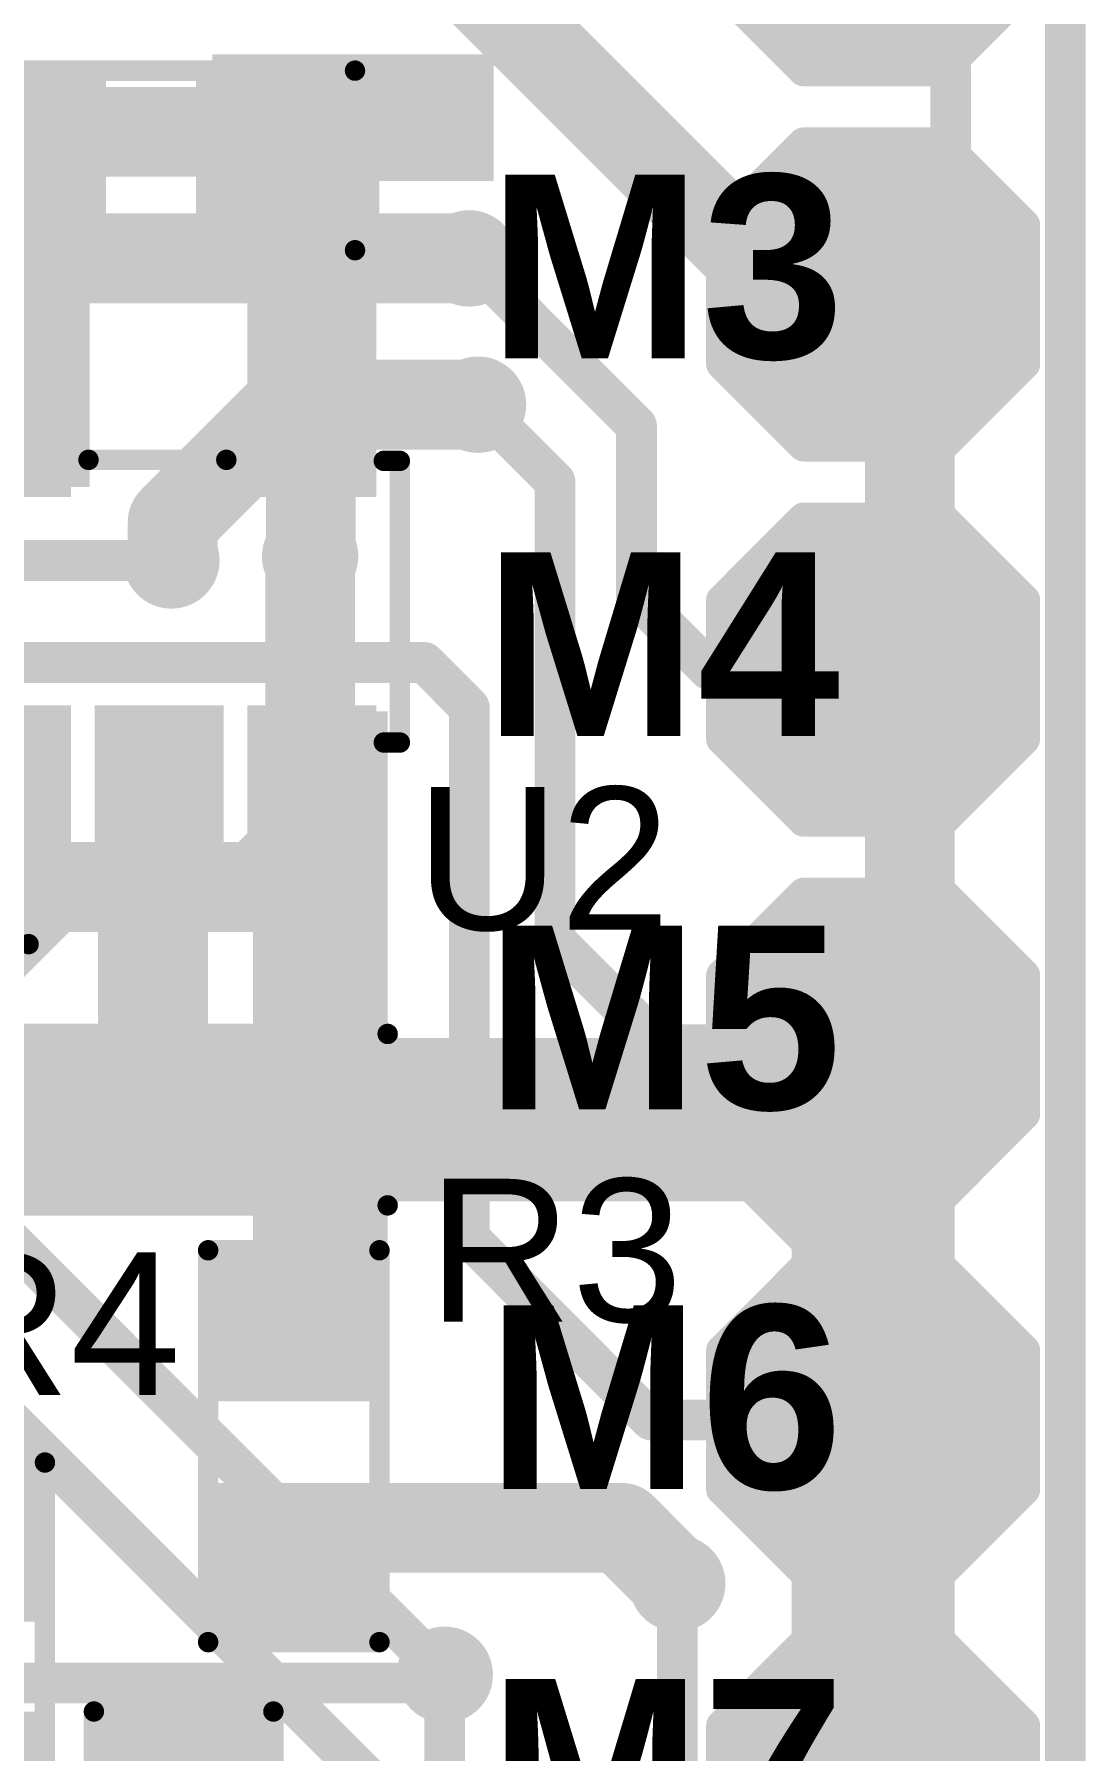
# Model space of a CAD drawing. Header units: inches. Extents: x -0.14 to 1.19, y -0.12 to 0.99.
# Drawn here: x 0.9284 to 1.1861, y 0.2934 to 0.7139 of the extents above; entities that cross this region are included whole.
import ezdxf

# ---------------------------------------------------------------- set-up
doc = ezdxf.new("R2010")
doc.units = ezdxf.units.IN
doc.header["$MEASUREMENT"] = 0
for name, color, linetype in [('Board Outline', 216, 'Continuous'), ('Bottom Layer', 5, 'Continuous'), ('Top Layer', 1, 'Continuous'), ('Top Overlay', 2, 'Continuous'), ('Top Paste', 8, 'Continuous'), ('Top Solder', 216, 'Continuous'), ('Via Holes', 16, 'Continuous')]:
    doc.layers.add(name, color=color, linetype=linetype)
doc.styles.add('Arial', font='', dxfattribs={"height": 0.2})
doc.styles.add('Arial_Bold', font='', dxfattribs={"height": 0.2})
doc.styles.get('Arial').set_extended_font_data('Arial')
doc.styles.get('Arial_Bold').set_extended_font_data('Arial', bold=True)

# ---------------------------------------------------------------- blocks, each defined once
blk = doc.blocks.new('SOT_23_5_3')
at = {"layer": 'Top Layer'}
for points in [[(-0.07283, 0.04921), (-0.02953, 0.04921), (-0.02953, 0.02559), (-0.07283, 0.02559)], [(0.02953, 0.04921), (0.07283, 0.04921), (0.07283, 0.02559), (0.02953, 0.02559)], [(-0.07283, 0.01181), (-0.02953, 0.01181), (-0.02953, -0.01181), (-0.07283, -0.01181)], [(-0.07283, -0.02559), (-0.02953, -0.02559), (-0.02953, -0.04921), (-0.07283, -0.04921)], [(0.02953, -0.02559), (0.07283, -0.02559), (0.07283, -0.04921), (0.02953, -0.04921)]]:
    blk.add_hatch(color=1, dxfattribs=at).paths.add_polyline_path(points)
at = {"layer": 'Top Paste'}
for points in [[(-0.07283, 0.04921), (-0.02953, 0.04921), (-0.02953, 0.02559), (-0.07283, 0.02559)], [(0.02953, 0.04921), (0.07283, 0.04921), (0.07283, 0.02559), (0.02953, 0.02559)], [(-0.07283, 0.01181), (-0.02953, 0.01181), (-0.02953, -0.01181), (-0.07283, -0.01181)], [(-0.07283, -0.02559), (-0.02953, -0.02559), (-0.02953, -0.04921), (-0.07283, -0.04921)], [(0.02953, -0.02559), (0.07283, -0.02559), (0.07283, -0.04921), (0.02953, -0.04921)]]:
    blk.add_hatch(color=8, dxfattribs=at).paths.add_polyline_path(points)
at = {"layer": 'Top Solder'}
for points in [[(-0.07683, 0.05321), (-0.02553, 0.05321), (-0.02553, 0.02159), (-0.07683, 0.02159)], [(0.02553, 0.05321), (0.07683, 0.05321), (0.07683, 0.02159), (0.02553, 0.02159)], [(-0.07683, 0.01581), (-0.02553, 0.01581), (-0.02553, -0.01581), (-0.07683, -0.01581)], [(-0.07683, -0.02159), (-0.02553, -0.02159), (-0.02553, -0.05321), (-0.07683, -0.05321)], [(0.02553, -0.02159), (0.07683, -0.02159), (0.07683, -0.05321), (0.02553, -0.05321)]]:
    blk.add_hatch(color=216, dxfattribs=at).paths.add_polyline_path(points)
at = {"layer": 'Top Overlay', "const_width": 0.005}
for points in [[(-0.03461, 0.059), (0.03439, 0.059)], [(-0.03461, 0.059), (-0.03461, 0.05506)], [(0.03439, 0.059), (0.03439, 0.05506)], [(-0.084, 0.042), (-0.079, 0.037)], [(-0.084, 0.042), (-0.084, 0.032)], [(-0.079, 0.037), (-0.084, 0.032)], [(0.03465, 0.01732), (0.03465, -0.01646)], [(-0.03461, -0.05506), (-0.03461, -0.059)], [(0.03439, -0.05506), (0.03439, -0.059)], [(-0.03461, -0.059), (0.03439, -0.059)]]:
    blk.add_lwpolyline(points, dxfattribs=at)
at = {"layer": 'Top Overlay', "const_width": 0.0025}
for points in [[(-0.03586, 0.059, 1), (-0.03336, 0.059, 1)], [(-0.03586, 0.059, 1), (-0.03336, 0.059, 1)], [(0.03314, 0.059, 1), (0.03564, 0.059, 1)], [(0.03314, 0.059, 1), (0.03564, 0.059, 1)], [(-0.03586, 0.05506, 1), (-0.03336, 0.05506, 1)], [(0.03314, 0.05506, 1), (0.03564, 0.05506, 1)], [(-0.08525, 0.042, 1), (-0.08275, 0.042, 1)], [(-0.08525, 0.042, 1), (-0.08275, 0.042, 1)], [(-0.08025, 0.037, 1), (-0.07775, 0.037, 1)], [(-0.08025, 0.037, 1), (-0.07775, 0.037, 1)], [(-0.08525, 0.032, 1), (-0.08275, 0.032, 1)], [(-0.08525, 0.032, 1), (-0.08275, 0.032, 1)], [(0.0334, 0.01732, 1), (0.0359, 0.01732, 1)], [(0.0334, -0.01646, 1), (0.0359, -0.01646, 1)], [(-0.03586, -0.05506, 1), (-0.03336, -0.05506, 1)], [(0.03314, -0.05506, 1), (0.03564, -0.05506, 1)], [(-0.03586, -0.059, 1), (-0.03336, -0.059, 1)], [(-0.03586, -0.059, 1), (-0.03336, -0.059, 1)], [(0.03314, -0.059, 1), (0.03564, -0.059, 1)], [(0.03314, -0.059, 1), (0.03564, -0.059, 1)]]:
    blk.add_lwpolyline(points, format="xyb", close=True, dxfattribs=at)
blk = doc.blocks.new('S______B______5')
at = {"layer": 'Top Layer'}
for points in [[(-0.045, -0.0175), (-0.045, 0.0175), (-0.015, 0.0175), (-0.015, -0.0175)], [(0.015, -0.0175), (0.015, 0.0175), (0.045, 0.0175), (0.045, -0.0175)]]:
    blk.add_hatch(color=1, dxfattribs=at).paths.add_polyline_path(points)
at = {"layer": 'Top Paste'}
for points in [[(-0.045, -0.0175), (-0.045, 0.0175), (-0.015, 0.0175), (-0.015, -0.0175)], [(0.015, -0.0175), (0.015, 0.0175), (0.045, 0.0175), (0.045, -0.0175)]]:
    blk.add_hatch(color=8, dxfattribs=at).paths.add_polyline_path(points)
at = {"layer": 'Top Solder'}
for points in [[(-0.049, -0.0215), (-0.049, 0.0215), (-0.011, 0.0215), (-0.011, -0.0215)], [(0.011, -0.0215), (0.011, 0.0215), (0.049, 0.0215), (0.049, -0.0215)]]:
    blk.add_hatch(color=216, dxfattribs=at).paths.add_polyline_path(points)
at = {"layer": 'Top Overlay', "const_width": 0.005}
for points in [[(-0.05, -0.022), (-0.05, 0.022)], [(0.05, 0.022), (-0.05, 0.022)], [(0.05, -0.022), (0.05, 0.022)], [(0.05, -0.022), (-0.05, -0.022)]]:
    blk.add_lwpolyline(points, dxfattribs=at)
at = {"layer": 'Top Overlay', "const_width": 0.0025}
for points in [[(-0.05125, 0.022, 1), (-0.04875, 0.022, 1)], [(-0.05125, 0.022, 1), (-0.04875, 0.022, 1)], [(0.04875, 0.022, 1), (0.05125, 0.022, 1)], [(0.04875, 0.022, 1), (0.05125, 0.022, 1)], [(-0.05125, -0.022, 1), (-0.04875, -0.022, 1)], [(-0.05125, -0.022, 1), (-0.04875, -0.022, 1)], [(0.04875, -0.022, 1), (0.05125, -0.022, 1)], [(0.04875, -0.022, 1), (0.05125, -0.022, 1)]]:
    blk.add_lwpolyline(points, format="xyb", close=True, dxfattribs=at)
blk = doc.blocks.new('S______B______7')
at = {"layer": 'Top Layer'}
for points in [[(-0.045, -0.0175), (-0.045, 0.0175), (-0.015, 0.0175), (-0.015, -0.0175)], [(0.015, -0.0175), (0.015, 0.0175), (0.045, 0.0175), (0.045, -0.0175)]]:
    blk.add_hatch(color=1, dxfattribs=at).paths.add_polyline_path(points)
at = {"layer": 'Top Paste'}
for points in [[(-0.045, -0.0175), (-0.045, 0.0175), (-0.015, 0.0175), (-0.015, -0.0175)], [(0.015, -0.0175), (0.015, 0.0175), (0.045, 0.0175), (0.045, -0.0175)]]:
    blk.add_hatch(color=8, dxfattribs=at).paths.add_polyline_path(points)
at = {"layer": 'Top Solder'}
for points in [[(-0.049, -0.0215), (-0.049, 0.0215), (-0.011, 0.0215), (-0.011, -0.0215)], [(0.011, -0.0215), (0.011, 0.0215), (0.049, 0.0215), (0.049, -0.0215)]]:
    blk.add_hatch(color=216, dxfattribs=at).paths.add_polyline_path(points)
at = {"layer": 'Top Overlay', "const_width": 0.005}
for points in [[(-0.05, -0.022), (-0.05, 0.022)], [(0.05, 0.022), (-0.05, 0.022)], [(0.05, -0.022), (0.05, 0.022)], [(0.05, -0.022), (-0.05, -0.022)]]:
    blk.add_lwpolyline(points, dxfattribs=at)
at = {"layer": 'Top Overlay', "const_width": 0.0025}
for points in [[(-0.05125, 0.022, 1), (-0.04875, 0.022, 1)], [(-0.05125, 0.022, 1), (-0.04875, 0.022, 1)], [(0.04875, 0.022, 1), (0.05125, 0.022, 1)], [(0.04875, 0.022, 1), (0.05125, 0.022, 1)], [(-0.05125, -0.022, 1), (-0.04875, -0.022, 1)], [(-0.05125, -0.022, 1), (-0.04875, -0.022, 1)], [(0.04875, -0.022, 1), (0.05125, -0.022, 1)], [(0.04875, -0.022, 1), (0.05125, -0.022, 1)]]:
    blk.add_lwpolyline(points, format="xyb", close=True, dxfattribs=at)
blk = doc.blocks.new('S______B______8')
at = {"layer": 'Top Layer'}
for points in [[(-0.045, -0.0175), (-0.045, 0.0175), (-0.015, 0.0175), (-0.015, -0.0175)], [(0.015, -0.0175), (0.015, 0.0175), (0.045, 0.0175), (0.045, -0.0175)]]:
    blk.add_hatch(color=1, dxfattribs=at).paths.add_polyline_path(points)
at = {"layer": 'Top Paste'}
for points in [[(-0.045, -0.0175), (-0.045, 0.0175), (-0.015, 0.0175), (-0.015, -0.0175)], [(0.015, -0.0175), (0.015, 0.0175), (0.045, 0.0175), (0.045, -0.0175)]]:
    blk.add_hatch(color=8, dxfattribs=at).paths.add_polyline_path(points)
at = {"layer": 'Top Solder'}
for points in [[(-0.049, -0.0215), (-0.049, 0.0215), (-0.011, 0.0215), (-0.011, -0.0215)], [(0.011, -0.0215), (0.011, 0.0215), (0.049, 0.0215), (0.049, -0.0215)]]:
    blk.add_hatch(color=216, dxfattribs=at).paths.add_polyline_path(points)
at = {"layer": 'Top Overlay', "const_width": 0.005}
for points in [[(-0.05, 0.022), (-0.05, -0.022)], [(0.05, 0.022), (-0.05, 0.022)], [(0.05, 0.022), (0.05, -0.022)], [(0.05, -0.022), (-0.05, -0.022)]]:
    blk.add_lwpolyline(points, dxfattribs=at)
at = {"layer": 'Top Overlay', "const_width": 0.0025}
for points in [[(-0.05125, 0.022, 1), (-0.04875, 0.022, 1)], [(-0.05125, 0.022, 1), (-0.04875, 0.022, 1)], [(0.04875, 0.022, 1), (0.05125, 0.022, 1)], [(0.04875, 0.022, 1), (0.05125, 0.022, 1)], [(-0.05125, -0.022, 1), (-0.04875, -0.022, 1)], [(-0.05125, -0.022, 1), (-0.04875, -0.022, 1)], [(0.04875, -0.022, 1), (0.05125, -0.022, 1)], [(0.04875, -0.022, 1), (0.05125, -0.022, 1)]]:
    blk.add_lwpolyline(points, format="xyb", close=True, dxfattribs=at)
at = {"layer": 'Top Overlay', "style": 'Arial_Bold'}
blk.add_text('SB3', height=0.04, rotation=-180, dxfattribs=at).set_placement((0.158702, 0.019802))
blk = doc.blocks.new('R___0603_11')
at = {"layer": 'Top Layer'}
for points in [[(-0.015, 0.0175), (-0.015, -0.0175), (-0.045, -0.0175), (-0.045, 0.0175)], [(0.045, 0.0175), (0.045, -0.0175), (0.015, -0.0175), (0.015, 0.0175)]]:
    blk.add_hatch(color=1, dxfattribs=at).paths.add_polyline_path(points)
at = {"layer": 'Top Paste'}
for points in [[(-0.015, 0.0175), (-0.015, -0.0175), (-0.045, -0.0175), (-0.045, 0.0175)], [(0.045, 0.0175), (0.045, -0.0175), (0.015, -0.0175), (0.015, 0.0175)]]:
    blk.add_hatch(color=8, dxfattribs=at).paths.add_polyline_path(points)
at = {"layer": 'Top Solder'}
for points in [[(-0.011, 0.0215), (-0.011, -0.0215), (-0.049, -0.0215), (-0.049, 0.0215)], [(0.049, 0.0215), (0.049, -0.0215), (0.011, -0.0215), (0.011, 0.0215)]]:
    blk.add_hatch(color=216, dxfattribs=at).paths.add_polyline_path(points)
at = {"layer": 'Top Overlay', "const_width": 0.005}
for points in [[(0.048, 0.021), (-0.048, 0.021)], [(-0.048, 0.021), (-0.048, -0.021)], [(0.048, 0.021), (0.048, -0.021)], [(0.048, -0.021), (-0.048, -0.021)]]:
    blk.add_lwpolyline(points, dxfattribs=at)
at = {"layer": 'Top Overlay', "const_width": 0.0025}
for points in [[(-0.04925, 0.021, 1), (-0.04675, 0.021, 1)], [(-0.04925, 0.021, 1), (-0.04675, 0.021, 1)], [(0.04675, 0.021, 1), (0.04925, 0.021, 1)], [(0.04675, 0.021, 1), (0.04925, 0.021, 1)], [(-0.04925, -0.021, 1), (-0.04675, -0.021, 1)], [(-0.04925, -0.021, 1), (-0.04675, -0.021, 1)], [(0.04675, -0.021, 1), (0.04925, -0.021, 1)], [(0.04675, -0.021, 1), (0.04925, -0.021, 1)]]:
    blk.add_lwpolyline(points, format="xyb", close=True, dxfattribs=at)
blk = doc.blocks.new('R___0603_12')
at = {"layer": 'Top Layer'}
for points in [[(-0.015, 0.0175), (-0.015, -0.0175), (-0.045, -0.0175), (-0.045, 0.0175)], [(0.045, 0.0175), (0.045, -0.0175), (0.015, -0.0175), (0.015, 0.0175)]]:
    blk.add_hatch(color=1, dxfattribs=at).paths.add_polyline_path(points)
at = {"layer": 'Top Paste'}
for points in [[(-0.015, 0.0175), (-0.015, -0.0175), (-0.045, -0.0175), (-0.045, 0.0175)], [(0.045, 0.0175), (0.045, -0.0175), (0.015, -0.0175), (0.015, 0.0175)]]:
    blk.add_hatch(color=8, dxfattribs=at).paths.add_polyline_path(points)
at = {"layer": 'Top Solder'}
for points in [[(-0.011, 0.0215), (-0.011, -0.0215), (-0.049, -0.0215), (-0.049, 0.0215)], [(0.049, 0.0215), (0.049, -0.0215), (0.011, -0.0215), (0.011, 0.0215)]]:
    blk.add_hatch(color=216, dxfattribs=at).paths.add_polyline_path(points)
at = {"layer": 'Top Overlay', "const_width": 0.005}
for points in [[(0.048, 0.021), (-0.048, 0.021)], [(-0.048, -0.021), (-0.048, 0.021)], [(0.048, -0.021), (0.048, 0.021)], [(0.048, -0.021), (-0.048, -0.021)]]:
    blk.add_lwpolyline(points, dxfattribs=at)
at = {"layer": 'Top Overlay', "const_width": 0.0025}
for points in [[(-0.04925, 0.021, 1), (-0.04675, 0.021, 1)], [(-0.04925, 0.021, 1), (-0.04675, 0.021, 1)], [(0.04675, 0.021, 1), (0.04925, 0.021, 1)], [(0.04675, 0.021, 1), (0.04925, 0.021, 1)], [(-0.04925, -0.021, 1), (-0.04675, -0.021, 1)], [(-0.04925, -0.021, 1), (-0.04675, -0.021, 1)], [(0.04675, -0.021, 1), (0.04925, -0.021, 1)], [(0.04675, -0.021, 1), (0.04925, -0.021, 1)]]:
    blk.add_lwpolyline(points, format="xyb", close=True, dxfattribs=at)
blk = doc.blocks.new('TEST_POINT_21')
at = {"layer": 'Top Layer'}
blk.add_hatch(color=1, dxfattribs=at).paths.add_polyline_path([(0.015, 0.03), (-0.015, 0.03), (-0.03, 0.015), (-0.03, -0.015), (-0.015, -0.03), (0.015, -0.03), (0.03, -0.015), (0.03, 0.015)])
at = {"layer": 'Top Paste'}
blk.add_hatch(color=8, dxfattribs=at).paths.add_polyline_path([(0.015, 0.03), (-0.015, 0.03), (-0.03, 0.015), (-0.03, -0.015), (-0.015, -0.03), (0.015, -0.03), (0.03, -0.015), (0.03, 0.015)])
at = {"layer": 'Top Solder'}
blk.add_hatch(color=216, dxfattribs=at).paths.add_polyline_path([(0.017, 0.034), (-0.017, 0.034), (-0.034, 0.017), (-0.034, -0.017), (-0.017, -0.034), (0.017, -0.034), (0.034, -0.017), (0.034, 0.017)])
at = {"layer": 'Top Overlay', "const_width": 0.00787}
for points in [[(-0.037, 0.017), (-0.017, 0.037)], [(-0.017, 0.037), (0.017, 0.037)], [(-0.017, 0.037), (0.017, 0.037)], [(0.017, 0.037), (0.037, 0.017)], [(-0.037, -0.017), (-0.037, 0.017)], [(0.037, -0.017), (0.037, 0.017)], [(-0.037, -0.017), (-0.017, -0.037)], [(0.017, -0.037), (0.037, -0.017)], [(-0.017, -0.037), (0.017, -0.037)], [(-0.017, -0.037), (0.017, -0.037)]]:
    blk.add_lwpolyline(points, dxfattribs=at)
at = {"layer": 'Top Overlay', "const_width": 0.00394}
for points in [[(-0.01897, 0.037, 1), (-0.01503, 0.037, 1)], [(-0.01897, 0.037, 1), (-0.01503, 0.037, 1)], [(-0.01897, 0.037, 1), (-0.01503, 0.037, 1)], [(0.01503, 0.037, 1), (0.01897, 0.037, 1)], [(0.01503, 0.037, 1), (0.01897, 0.037, 1)], [(0.01503, 0.037, 1), (0.01897, 0.037, 1)], [(-0.03897, 0.017, 1), (-0.03503, 0.017, 1)], [(-0.03897, 0.017, 1), (-0.03503, 0.017, 1)], [(0.03503, 0.017, 1), (0.03897, 0.017, 1)], [(0.03503, 0.017, 1), (0.03897, 0.017, 1)], [(-0.03897, -0.017, 1), (-0.03503, -0.017, 1)], [(-0.03897, -0.017, 1), (-0.03503, -0.017, 1)], [(0.03503, -0.017, 1), (0.03897, -0.017, 1)], [(0.03503, -0.017, 1), (0.03897, -0.017, 1)], [(-0.01897, -0.037, 1), (-0.01503, -0.037, 1)], [(-0.01897, -0.037, 1), (-0.01503, -0.037, 1)], [(-0.01897, -0.037, 1), (-0.01503, -0.037, 1)], [(0.01503, -0.037, 1), (0.01897, -0.037, 1)], [(0.01503, -0.037, 1), (0.01897, -0.037, 1)], [(0.01503, -0.037, 1), (0.01897, -0.037, 1)]]:
    blk.add_lwpolyline(points, format="xyb", close=True, dxfattribs=at)
blk = doc.blocks.new('TEST_POINT_22')
at = {"layer": 'Top Layer'}
blk.add_hatch(color=1, dxfattribs=at).paths.add_polyline_path([(0.015, 0.03), (-0.015, 0.03), (-0.03, 0.015), (-0.03, -0.015), (-0.015, -0.03), (0.015, -0.03), (0.03, -0.015), (0.03, 0.015)])
at = {"layer": 'Top Paste'}
blk.add_hatch(color=8, dxfattribs=at).paths.add_polyline_path([(0.015, 0.03), (-0.015, 0.03), (-0.03, 0.015), (-0.03, -0.015), (-0.015, -0.03), (0.015, -0.03), (0.03, -0.015), (0.03, 0.015)])
at = {"layer": 'Top Solder'}
blk.add_hatch(color=216, dxfattribs=at).paths.add_polyline_path([(0.017, 0.034), (-0.017, 0.034), (-0.034, 0.017), (-0.034, -0.017), (-0.017, -0.034), (0.017, -0.034), (0.034, -0.017), (0.034, 0.017)])
at = {"layer": 'Top Overlay', "const_width": 0.00787}
for points in [[(-0.037, 0.017), (-0.017, 0.037)], [(-0.017, 0.037), (0.017, 0.037)], [(-0.017, 0.037), (0.017, 0.037)], [(0.017, 0.037), (0.037, 0.017)], [(-0.037, -0.017), (-0.037, 0.017)], [(0.037, -0.017), (0.037, 0.017)], [(-0.037, -0.017), (-0.017, -0.037)], [(0.017, -0.037), (0.037, -0.017)], [(-0.017, -0.037), (0.017, -0.037)], [(-0.017, -0.037), (0.017, -0.037)]]:
    blk.add_lwpolyline(points, dxfattribs=at)
at = {"layer": 'Top Overlay', "const_width": 0.00394}
for points in [[(-0.01897, 0.037, 1), (-0.01503, 0.037, 1)], [(-0.01897, 0.037, 1), (-0.01503, 0.037, 1)], [(-0.01897, 0.037, 1), (-0.01503, 0.037, 1)], [(0.01503, 0.037, 1), (0.01897, 0.037, 1)], [(0.01503, 0.037, 1), (0.01897, 0.037, 1)], [(0.01503, 0.037, 1), (0.01897, 0.037, 1)], [(-0.03897, 0.017, 1), (-0.03503, 0.017, 1)], [(-0.03897, 0.017, 1), (-0.03503, 0.017, 1)], [(0.03503, 0.017, 1), (0.03897, 0.017, 1)], [(0.03503, 0.017, 1), (0.03897, 0.017, 1)], [(-0.03897, -0.017, 1), (-0.03503, -0.017, 1)], [(-0.03897, -0.017, 1), (-0.03503, -0.017, 1)], [(0.03503, -0.017, 1), (0.03897, -0.017, 1)], [(0.03503, -0.017, 1), (0.03897, -0.017, 1)], [(-0.01897, -0.037, 1), (-0.01503, -0.037, 1)], [(-0.01897, -0.037, 1), (-0.01503, -0.037, 1)], [(-0.01897, -0.037, 1), (-0.01503, -0.037, 1)], [(0.01503, -0.037, 1), (0.01897, -0.037, 1)], [(0.01503, -0.037, 1), (0.01897, -0.037, 1)], [(0.01503, -0.037, 1), (0.01897, -0.037, 1)]]:
    blk.add_lwpolyline(points, format="xyb", close=True, dxfattribs=at)
blk = doc.blocks.new('TEST_POINT_23')
at = {"layer": 'Top Layer'}
blk.add_hatch(color=1, dxfattribs=at).paths.add_polyline_path([(0.015, 0.03), (-0.015, 0.03), (-0.03, 0.015), (-0.03, -0.015), (-0.015, -0.03), (0.015, -0.03), (0.03, -0.015), (0.03, 0.015)])
at = {"layer": 'Top Paste'}
blk.add_hatch(color=8, dxfattribs=at).paths.add_polyline_path([(0.015, 0.03), (-0.015, 0.03), (-0.03, 0.015), (-0.03, -0.015), (-0.015, -0.03), (0.015, -0.03), (0.03, -0.015), (0.03, 0.015)])
at = {"layer": 'Top Solder'}
blk.add_hatch(color=216, dxfattribs=at).paths.add_polyline_path([(0.017, 0.034), (-0.017, 0.034), (-0.034, 0.017), (-0.034, -0.017), (-0.017, -0.034), (0.017, -0.034), (0.034, -0.017), (0.034, 0.017)])
at = {"layer": 'Top Overlay', "const_width": 0.00787}
for points in [[(-0.037, 0.017), (-0.017, 0.037)], [(-0.017, 0.037), (0.017, 0.037)], [(-0.017, 0.037), (0.017, 0.037)], [(0.017, 0.037), (0.037, 0.017)], [(-0.037, -0.017), (-0.037, 0.017)], [(0.037, -0.017), (0.037, 0.017)], [(-0.037, -0.017), (-0.017, -0.037)], [(0.017, -0.037), (0.037, -0.017)], [(-0.017, -0.037), (0.017, -0.037)], [(-0.017, -0.037), (0.017, -0.037)]]:
    blk.add_lwpolyline(points, dxfattribs=at)
at = {"layer": 'Top Overlay', "const_width": 0.00394}
for points in [[(-0.01897, 0.037, 1), (-0.01503, 0.037, 1)], [(-0.01897, 0.037, 1), (-0.01503, 0.037, 1)], [(-0.01897, 0.037, 1), (-0.01503, 0.037, 1)], [(0.01503, 0.037, 1), (0.01897, 0.037, 1)], [(0.01503, 0.037, 1), (0.01897, 0.037, 1)], [(0.01503, 0.037, 1), (0.01897, 0.037, 1)], [(-0.03897, 0.017, 1), (-0.03503, 0.017, 1)], [(-0.03897, 0.017, 1), (-0.03503, 0.017, 1)], [(0.03503, 0.017, 1), (0.03897, 0.017, 1)], [(0.03503, 0.017, 1), (0.03897, 0.017, 1)], [(-0.03897, -0.017, 1), (-0.03503, -0.017, 1)], [(-0.03897, -0.017, 1), (-0.03503, -0.017, 1)], [(0.03503, -0.017, 1), (0.03897, -0.017, 1)], [(0.03503, -0.017, 1), (0.03897, -0.017, 1)], [(-0.01897, -0.037, 1), (-0.01503, -0.037, 1)], [(-0.01897, -0.037, 1), (-0.01503, -0.037, 1)], [(-0.01897, -0.037, 1), (-0.01503, -0.037, 1)], [(0.01503, -0.037, 1), (0.01897, -0.037, 1)], [(0.01503, -0.037, 1), (0.01897, -0.037, 1)], [(0.01503, -0.037, 1), (0.01897, -0.037, 1)]]:
    blk.add_lwpolyline(points, format="xyb", close=True, dxfattribs=at)
blk = doc.blocks.new('TEST_POINT_24')
at = {"layer": 'Top Layer'}
blk.add_hatch(color=1, dxfattribs=at).paths.add_polyline_path([(0.015, 0.03), (-0.015, 0.03), (-0.03, 0.015), (-0.03, -0.015), (-0.015, -0.03), (0.015, -0.03), (0.03, -0.015), (0.03, 0.015)])
at = {"layer": 'Top Paste'}
blk.add_hatch(color=8, dxfattribs=at).paths.add_polyline_path([(0.015, 0.03), (-0.015, 0.03), (-0.03, 0.015), (-0.03, -0.015), (-0.015, -0.03), (0.015, -0.03), (0.03, -0.015), (0.03, 0.015)])
at = {"layer": 'Top Solder'}
blk.add_hatch(color=216, dxfattribs=at).paths.add_polyline_path([(0.017, 0.034), (-0.017, 0.034), (-0.034, 0.017), (-0.034, -0.017), (-0.017, -0.034), (0.017, -0.034), (0.034, -0.017), (0.034, 0.017)])
at = {"layer": 'Top Overlay', "const_width": 0.00787}
for points in [[(-0.037, 0.017), (-0.017, 0.037)], [(-0.017, 0.037), (0.017, 0.037)], [(-0.017, 0.037), (0.017, 0.037)], [(0.017, 0.037), (0.037, 0.017)], [(-0.037, -0.017), (-0.037, 0.017)], [(0.037, -0.017), (0.037, 0.017)], [(-0.037, -0.017), (-0.017, -0.037)], [(0.017, -0.037), (0.037, -0.017)], [(-0.017, -0.037), (0.017, -0.037)], [(-0.017, -0.037), (0.017, -0.037)]]:
    blk.add_lwpolyline(points, dxfattribs=at)
at = {"layer": 'Top Overlay', "const_width": 0.00394}
for points in [[(-0.01897, 0.037, 1), (-0.01503, 0.037, 1)], [(-0.01897, 0.037, 1), (-0.01503, 0.037, 1)], [(-0.01897, 0.037, 1), (-0.01503, 0.037, 1)], [(0.01503, 0.037, 1), (0.01897, 0.037, 1)], [(0.01503, 0.037, 1), (0.01897, 0.037, 1)], [(0.01503, 0.037, 1), (0.01897, 0.037, 1)], [(-0.03897, 0.017, 1), (-0.03503, 0.017, 1)], [(-0.03897, 0.017, 1), (-0.03503, 0.017, 1)], [(0.03503, 0.017, 1), (0.03897, 0.017, 1)], [(0.03503, 0.017, 1), (0.03897, 0.017, 1)], [(-0.03897, -0.017, 1), (-0.03503, -0.017, 1)], [(-0.03897, -0.017, 1), (-0.03503, -0.017, 1)], [(0.03503, -0.017, 1), (0.03897, -0.017, 1)], [(0.03503, -0.017, 1), (0.03897, -0.017, 1)], [(-0.01897, -0.037, 1), (-0.01503, -0.037, 1)], [(-0.01897, -0.037, 1), (-0.01503, -0.037, 1)], [(-0.01897, -0.037, 1), (-0.01503, -0.037, 1)], [(0.01503, -0.037, 1), (0.01897, -0.037, 1)], [(0.01503, -0.037, 1), (0.01897, -0.037, 1)], [(0.01503, -0.037, 1), (0.01897, -0.037, 1)]]:
    blk.add_lwpolyline(points, format="xyb", close=True, dxfattribs=at)
blk = doc.blocks.new('TEST_POINT_25')
at = {"layer": 'Top Layer'}
blk.add_hatch(color=1, dxfattribs=at).paths.add_polyline_path([(0.015, 0.03), (-0.015, 0.03), (-0.03, 0.015), (-0.03, -0.015), (-0.015, -0.03), (0.015, -0.03), (0.03, -0.015), (0.03, 0.015)])
at = {"layer": 'Top Paste'}
blk.add_hatch(color=8, dxfattribs=at).paths.add_polyline_path([(0.015, 0.03), (-0.015, 0.03), (-0.03, 0.015), (-0.03, -0.015), (-0.015, -0.03), (0.015, -0.03), (0.03, -0.015), (0.03, 0.015)])
at = {"layer": 'Top Solder'}
blk.add_hatch(color=216, dxfattribs=at).paths.add_polyline_path([(0.017, 0.034), (-0.017, 0.034), (-0.034, 0.017), (-0.034, -0.017), (-0.017, -0.034), (0.017, -0.034), (0.034, -0.017), (0.034, 0.017)])
at = {"layer": 'Top Overlay', "const_width": 0.00787}
for points in [[(-0.037, 0.017), (-0.017, 0.037)], [(-0.017, 0.037), (0.017, 0.037)], [(-0.017, 0.037), (0.017, 0.037)], [(0.017, 0.037), (0.037, 0.017)], [(-0.037, -0.017), (-0.037, 0.017)], [(0.037, -0.017), (0.037, 0.017)], [(-0.037, -0.017), (-0.017, -0.037)], [(0.017, -0.037), (0.037, -0.017)], [(-0.017, -0.037), (0.017, -0.037)], [(-0.017, -0.037), (0.017, -0.037)]]:
    blk.add_lwpolyline(points, dxfattribs=at)
at = {"layer": 'Top Overlay', "const_width": 0.00394}
for points in [[(-0.01897, 0.037, 1), (-0.01503, 0.037, 1)], [(-0.01897, 0.037, 1), (-0.01503, 0.037, 1)], [(-0.01897, 0.037, 1), (-0.01503, 0.037, 1)], [(0.01503, 0.037, 1), (0.01897, 0.037, 1)], [(0.01503, 0.037, 1), (0.01897, 0.037, 1)], [(0.01503, 0.037, 1), (0.01897, 0.037, 1)], [(-0.03897, 0.017, 1), (-0.03503, 0.017, 1)], [(-0.03897, 0.017, 1), (-0.03503, 0.017, 1)], [(0.03503, 0.017, 1), (0.03897, 0.017, 1)], [(0.03503, 0.017, 1), (0.03897, 0.017, 1)], [(-0.03897, -0.017, 1), (-0.03503, -0.017, 1)], [(-0.03897, -0.017, 1), (-0.03503, -0.017, 1)], [(0.03503, -0.017, 1), (0.03897, -0.017, 1)], [(0.03503, -0.017, 1), (0.03897, -0.017, 1)], [(-0.01897, -0.037, 1), (-0.01503, -0.037, 1)], [(-0.01897, -0.037, 1), (-0.01503, -0.037, 1)], [(-0.01897, -0.037, 1), (-0.01503, -0.037, 1)], [(0.01503, -0.037, 1), (0.01897, -0.037, 1)], [(0.01503, -0.037, 1), (0.01897, -0.037, 1)], [(0.01503, -0.037, 1), (0.01897, -0.037, 1)]]:
    blk.add_lwpolyline(points, format="xyb", close=True, dxfattribs=at)
blk = doc.blocks.new('TEST_POINT_26')
at = {"layer": 'Top Layer'}
blk.add_hatch(color=1, dxfattribs=at).paths.add_polyline_path([(0.015, 0.03), (-0.015, 0.03), (-0.03, 0.015), (-0.03, -0.015), (-0.015, -0.03), (0.015, -0.03), (0.03, -0.015), (0.03, 0.015)])
at = {"layer": 'Top Paste'}
blk.add_hatch(color=8, dxfattribs=at).paths.add_polyline_path([(0.015, 0.03), (-0.015, 0.03), (-0.03, 0.015), (-0.03, -0.015), (-0.015, -0.03), (0.015, -0.03), (0.03, -0.015), (0.03, 0.015)])
at = {"layer": 'Top Solder'}
blk.add_hatch(color=216, dxfattribs=at).paths.add_polyline_path([(0.017, 0.034), (-0.017, 0.034), (-0.034, 0.017), (-0.034, -0.017), (-0.017, -0.034), (0.017, -0.034), (0.034, -0.017), (0.034, 0.017)])
at = {"layer": 'Top Overlay', "const_width": 0.00787}
for points in [[(-0.037, 0.017), (-0.017, 0.037)], [(-0.017, 0.037), (0.017, 0.037)], [(-0.017, 0.037), (0.017, 0.037)], [(0.017, 0.037), (0.037, 0.017)], [(-0.037, -0.017), (-0.037, 0.017)], [(0.037, -0.017), (0.037, 0.017)], [(-0.037, -0.017), (-0.017, -0.037)], [(0.017, -0.037), (0.037, -0.017)], [(-0.017, -0.037), (0.017, -0.037)], [(-0.017, -0.037), (0.017, -0.037)]]:
    blk.add_lwpolyline(points, dxfattribs=at)
at = {"layer": 'Top Overlay', "const_width": 0.00394}
for points in [[(-0.01897, 0.037, 1), (-0.01503, 0.037, 1)], [(-0.01897, 0.037, 1), (-0.01503, 0.037, 1)], [(-0.01897, 0.037, 1), (-0.01503, 0.037, 1)], [(0.01503, 0.037, 1), (0.01897, 0.037, 1)], [(0.01503, 0.037, 1), (0.01897, 0.037, 1)], [(0.01503, 0.037, 1), (0.01897, 0.037, 1)], [(-0.03897, 0.017, 1), (-0.03503, 0.017, 1)], [(-0.03897, 0.017, 1), (-0.03503, 0.017, 1)], [(0.03503, 0.017, 1), (0.03897, 0.017, 1)], [(0.03503, 0.017, 1), (0.03897, 0.017, 1)], [(-0.03897, -0.017, 1), (-0.03503, -0.017, 1)], [(-0.03897, -0.017, 1), (-0.03503, -0.017, 1)], [(0.03503, -0.017, 1), (0.03897, -0.017, 1)], [(0.03503, -0.017, 1), (0.03897, -0.017, 1)], [(-0.01897, -0.037, 1), (-0.01503, -0.037, 1)], [(-0.01897, -0.037, 1), (-0.01503, -0.037, 1)], [(-0.01897, -0.037, 1), (-0.01503, -0.037, 1)], [(0.01503, -0.037, 1), (0.01897, -0.037, 1)], [(0.01503, -0.037, 1), (0.01897, -0.037, 1)], [(0.01503, -0.037, 1), (0.01897, -0.037, 1)]]:
    blk.add_lwpolyline(points, format="xyb", close=True, dxfattribs=at)

msp = doc.modelspace()

# ---------------------------------------------------------------- hatches: boundary and pattern name
at = {"layer": 'Bottom Layer'}
h = msp.add_hatch(color=5, dxfattribs=at)
edge = h.paths.add_edge_path()
edge.add_arc((1.02, 0.69), 0.01181, 0, 360)
h = msp.add_hatch(color=5, dxfattribs=at)
edge = h.paths.add_edge_path()
edge.add_arc((1.035, 0.659), 0.01181, 0, 360)
h = msp.add_hatch(color=5, dxfattribs=at)
edge = h.paths.add_edge_path()
edge.add_arc((1.153, 0.656), 0.01181, 0, 360)
h = msp.add_hatch(color=5, dxfattribs=at)
edge = h.paths.add_edge_path()
edge.add_arc((1.03716, 0.62316), 0.01181, 0, 360)
h = msp.add_hatch(color=5, dxfattribs=at)
edge = h.paths.add_edge_path()
edge.add_arc((0.996, 0.586), 0.01181, 0, 360)
h = msp.add_hatch(color=5, dxfattribs=at)
edge = h.paths.add_edge_path()
edge.add_arc((0.962, 0.585), 0.01181, 0, 360)
h = msp.add_hatch(color=5, dxfattribs=at)
edge = h.paths.add_edge_path()
edge.add_arc((0.949, 0.448), 0.01181, 0, 360)
h = msp.add_hatch(color=5, dxfattribs=at)
edge = h.paths.add_edge_path()
edge.add_arc((1.086, 0.33437), 0.01181, 0, 360)
h = msp.add_hatch(color=5, dxfattribs=at)
edge = h.paths.add_edge_path()
edge.add_arc((1.029, 0.312), 0.01181, 0, 360)
at = {"layer": 'Top Layer'}
for points in [[(0.911, 0.603), (0.942, 0.603), (0.942, 0.707), (0.911, 0.707)], [(0.972, 0.678), (1.041, 0.678), (1.041, 0.709), (0.972, 0.709)], [(0.972, 0.663), (1.013, 0.663), (1.013, 0.707), (0.972, 0.707)], [(0.944, 0.426), (0.971, 0.426), (0.971, 0.547), (0.944, 0.547)], [(0.982, 0.381), (1.015, 0.381), (1.015, 0.548), (0.982, 0.548)], [(0.921, 0.426), (0.945, 0.426), (0.945, 0.467), (0.921, 0.467)], [(0.971, 0.381), (1.015, 0.381), (1.015, 0.416), (0.971, 0.416)], [(0.972, 0.322), (1.01, 0.322), (1.01, 0.359), (0.972, 0.359)]]:
    msp.add_hatch(color=1, dxfattribs=at).paths.add_polyline_path(points)
h = msp.add_hatch(color=1, dxfattribs=at)
edge = h.paths.add_edge_path()
edge.add_arc((1.02, 0.69), 0.01181, 0, 360)
h = msp.add_hatch(color=1, dxfattribs=at)
edge = h.paths.add_edge_path()
edge.add_arc((1.035, 0.659), 0.01181, 0, 360)
h = msp.add_hatch(color=1, dxfattribs=at)
edge = h.paths.add_edge_path()
edge.add_arc((1.153, 0.656), 0.01181, 0, 360)
h = msp.add_hatch(color=1, dxfattribs=at)
edge = h.paths.add_edge_path()
edge.add_arc((1.03716, 0.62316), 0.01181, 0, 360)
h = msp.add_hatch(color=1, dxfattribs=at)
edge = h.paths.add_edge_path()
edge.add_arc((0.996, 0.586), 0.01181, 0, 360)
h = msp.add_hatch(color=1, dxfattribs=at)
edge = h.paths.add_edge_path()
edge.add_arc((0.962, 0.585), 0.01181, 0, 360)
h = msp.add_hatch(color=1, dxfattribs=at)
edge = h.paths.add_edge_path()
edge.add_arc((0.949, 0.448), 0.01181, 0, 360)
h = msp.add_hatch(color=1, dxfattribs=at)
edge = h.paths.add_edge_path()
edge.add_arc((1.086, 0.33437), 0.01181, 0, 360)
h = msp.add_hatch(color=1, dxfattribs=at)
edge = h.paths.add_edge_path()
edge.add_arc((1.029, 0.312), 0.01181, 0, 360)
at = {"layer": 'Via Holes'}
h = msp.add_hatch(color=7, dxfattribs=at)
edge = h.paths.add_edge_path()
edge.add_arc((1.02, 0.69), 0.00591, 0, 360)
h = msp.add_hatch(color=7, dxfattribs=at)
edge = h.paths.add_edge_path()
edge.add_arc((1.035, 0.659), 0.00591, 0, 360)
h = msp.add_hatch(color=7, dxfattribs=at)
edge = h.paths.add_edge_path()
edge.add_arc((1.153, 0.656), 0.00591, 0, 360)
h = msp.add_hatch(color=7, dxfattribs=at)
edge = h.paths.add_edge_path()
edge.add_arc((1.03716, 0.62316), 0.00591, 0, 360)
h = msp.add_hatch(color=7, dxfattribs=at)
edge = h.paths.add_edge_path()
edge.add_arc((0.962, 0.585), 0.00591, 0, 360)
h = msp.add_hatch(color=7, dxfattribs=at)
edge = h.paths.add_edge_path()
edge.add_arc((0.996, 0.586), 0.00591, 0, 360)
h = msp.add_hatch(color=7, dxfattribs=at)
edge = h.paths.add_edge_path()
edge.add_arc((0.949, 0.448), 0.00591, 0, 360)
h = msp.add_hatch(color=7, dxfattribs=at)
edge = h.paths.add_edge_path()
edge.add_arc((1.086, 0.33437), 0.00591, 0, 360)
h = msp.add_hatch(color=7, dxfattribs=at)
edge = h.paths.add_edge_path()
edge.add_arc((1.029, 0.312), 0.00591, 0, 360)

# ---------------------------------------------------------------- linework, layer by layer
at = {"layer": 'Board Outline', "const_width": 0.01}
msp.add_lwpolyline([(1.1811, -0.00025), (1.1811, 0.984)], dxfattribs=at)
at = {"layer": 'Bottom Layer'}
for points, const_width in [([(1.153, 0.656), (1.153, 0.922)], 0.01), ([(1.02267, 0.74033), (1.143, 0.62)], 0.022), ([(0.875, 0.69), (1.02, 0.69)], 0.022), ([(0.891, 0.659), (1.035, 0.659)], 0.022), ([(0.96231, 0.59447), (0.991, 0.62316)], 0.022), ([(0.991, 0.62316), (1.03716, 0.62316)], 0.022), ([(1.143, 0.42457), (1.143, 0.62)], 0.022), ([(0.96231, 0.58531), (0.96231, 0.59447)], 0.022), ([(0.962, 0.585), (0.96231, 0.58531)], 0.022), ([(0.996, 0.518), (0.996, 0.586)], 0.022), ([(0.983, 0.505), (0.996, 0.518)], 0.022), ([(0.90144, 0.474), (0.93244, 0.505)], 0.022), ([(0.93244, 0.505), (0.983, 0.505)], 0.022), ([(0.868, 0.473), (1.029, 0.312)], 0.01), ([(0.949, 0.448), (1.11057, 0.448)], 0.04), ([(1.11057, 0.448), (1.134, 0.42457)], 0.04), ([(0.848, 0.449), (1.017, 0.28)], 0.01), ([(1.134, 0.13411), (1.134, 0.42457)], 0.04), ([(1.086, 0.25686), (1.086, 0.33437)], 0.01)]:
    msp.add_lwpolyline(points, dxfattribs=dict(at, const_width=const_width))
for points, const_width in [([(1.0145, 0.69, 1), (1.0255, 0.69, 1)], 0.011), ([(1.0295, 0.659, 1), (1.0405, 0.659, 1)], 0.011), ([(1.1505, 0.656, 1), (1.1555, 0.656, 1)], 0.005), ([(0.9855, 0.62316, 1), (0.9965, 0.62316, 1)], 0.011), ([(0.9855, 0.62316, 1), (0.9965, 0.62316, 1)], 0.011), ([(1.03166, 0.62316, 1), (1.04266, 0.62316, 1)], 0.011), ([(1.1375, 0.62, 1), (1.1485, 0.62, 1)], 0.011), ([(1.1375, 0.62, 1), (1.1485, 0.62, 1)], 0.011), ([(0.95681, 0.59447, 1), (0.96781, 0.59447, 1)], 0.011), ([(0.95681, 0.59447, 1), (0.96781, 0.59447, 1)], 0.011), ([(0.9565, 0.585, 1), (0.9675, 0.585, 1)], 0.011), ([(0.95681, 0.58531, 1), (0.96781, 0.58531, 1)], 0.011), ([(0.95681, 0.58531, 1), (0.96781, 0.58531, 1)], 0.011), ([(0.9905, 0.586, 1), (1.0015, 0.586, 1)], 0.011), ([(0.9905, 0.518, 1), (1.0015, 0.518, 1)], 0.011), ([(0.9905, 0.518, 1), (1.0015, 0.518, 1)], 0.011), ([(0.92694, 0.505, 1), (0.93794, 0.505, 1)], 0.011), ([(0.92694, 0.505, 1), (0.93794, 0.505, 1)], 0.011), ([(0.9775, 0.505, 1), (0.9885, 0.505, 1)], 0.011), ([(0.9775, 0.505, 1), (0.9885, 0.505, 1)], 0.011), ([(0.939, 0.448, 1), (0.959, 0.448, 1)], 0.02), ([(1.10057, 0.448, 1), (1.12057, 0.448, 1)], 0.02), ([(1.10057, 0.448, 1), (1.12057, 0.448, 1)], 0.02), ([(1.124, 0.42457, 1), (1.144, 0.42457, 1)], 0.02), ([(1.124, 0.42457, 1), (1.144, 0.42457, 1)], 0.02), ([(1.1375, 0.42457, 1), (1.1485, 0.42457, 1)], 0.011), ([(1.0835, 0.33437, 1), (1.0885, 0.33437, 1)], 0.005), ([(1.0265, 0.312, 1), (1.0315, 0.312, 1)], 0.005)]:
    msp.add_lwpolyline(points, format="xyb", close=True, dxfattribs=dict(at, const_width=const_width))
at = {"layer": 'Top Layer'}
for points, const_width in [([(0.987, 0.6855), (0.991, 0.6895)], 0.022), ([(0.991, 0.6895), (0.9935, 0.6895)], 0.022), ([(0.9935, 0.6895), (0.99369, 0.68969)], 0.022), ([(1.01969, 0.68969), (1.02, 0.69)], 0.022), ([(0.987, 0.683), (0.987, 0.6855)], 0.022), ([(1.035, 0.659), (1.076, 0.618)], 0.01), ([(1.134, 0.65017), (1.13983, 0.656)], 0.01), ([(1.13983, 0.656), (1.153, 0.656)], 0.01), ([(0.9962, 0.62598), (0.9964, 0.62618)], 0.022), ([(0.9962, 0.5862), (0.9962, 0.62598)], 0.022), ([(1.03716, 0.62316), (1.056, 0.60433)], 0.01), ([(1.076, 0.576), (1.076, 0.618)], 0.01), ([(1.056, 0.492), (1.056, 0.60433)], 0.01), ([(0.996, 0.586), (0.9962, 0.5862)], 0.022), ([(0.908, 0.585), (0.962, 0.585)], 0.01), ([(1.076, 0.576), (1.09374, 0.55826)], 0.01), ([(0.772, 0.56), (1.024, 0.56)], 0.01), ([(1.024, 0.56), (1.035, 0.549)], 0.01), ([(1.09374, 0.55826), (1.134, 0.55826)], 0.01), ([(1.035, 0.419), (1.035, 0.549)], 0.01), ([(1.056, 0.492), (1.08166, 0.46634)], 0.01), ([(1.08166, 0.46634), (1.134, 0.46634)], 0.01), ([(1.035, 0.419), (1.07957, 0.37443)], 0.01), ([(1.07957, 0.37443), (1.134, 0.37443)], 0.01), ([(0.992, 0.348), (1.07237, 0.348)], 0.022), ([(1.07237, 0.348), (1.086, 0.33437)], 0.022), ([(1.027, 0.31), (1.029, 0.312)], 0.01), ([(0.831, 0.31), (1.027, 0.31)], 0.01), ([(1.027, 0.31), (1.029, 0.308)], 0.01), ([(1.029, 0.224), (1.029, 0.308)], 0.01)]:
    msp.add_lwpolyline(points, dxfattribs=dict(at, const_width=const_width))
for points, const_width in [([(0.9855, 0.6895, 1), (0.9965, 0.6895, 1)], 0.011), ([(0.9855, 0.6895, 1), (0.9965, 0.6895, 1)], 0.011), ([(0.988, 0.6895, 1), (0.999, 0.6895, 1)], 0.011), ([(0.988, 0.6895, 1), (0.999, 0.6895, 1)], 0.011), ([(0.98819, 0.68969, 1), (0.99919, 0.68969, 1)], 0.011), ([(1.01419, 0.68969, 1), (1.02519, 0.68969, 1)], 0.011), ([(1.0145, 0.69, 1), (1.0255, 0.69, 1)], 0.011), ([(0.9815, 0.6855, 1), (0.9925, 0.6855, 1)], 0.011), ([(0.9815, 0.6855, 1), (0.9925, 0.6855, 1)], 0.011), ([(0.9815, 0.683, 1), (0.9925, 0.683, 1)], 0.011), ([(1.0325, 0.659, 1), (1.0375, 0.659, 1)], 0.005), ([(1.13733, 0.656, 1), (1.14233, 0.656, 1)], 0.005), ([(1.13733, 0.656, 1), (1.14233, 0.656, 1)], 0.005), ([(1.1505, 0.656, 1), (1.1555, 0.656, 1)], 0.005), ([(1.1315, 0.65017, 1), (1.1365, 0.65017, 1)], 0.005), ([(0.9907, 0.62598, 1), (1.0017, 0.62598, 1)], 0.011), ([(0.9907, 0.62598, 1), (1.0017, 0.62598, 1)], 0.011), ([(0.9909, 0.62618, 1), (1.0019, 0.62618, 1)], 0.011), ([(1.03466, 0.62316, 1), (1.03966, 0.62316, 1)], 0.005), ([(1.0735, 0.618, 1), (1.0785, 0.618, 1)], 0.005), ([(1.0735, 0.618, 1), (1.0785, 0.618, 1)], 0.005), ([(1.0535, 0.60433, 1), (1.0585, 0.60433, 1)], 0.005), ([(1.0535, 0.60433, 1), (1.0585, 0.60433, 1)], 0.005), ([(0.9907, 0.5862, 1), (1.0017, 0.5862, 1)], 0.011), ([(0.9907, 0.5862, 1), (1.0017, 0.5862, 1)], 0.011), ([(0.9905, 0.586, 1), (1.0015, 0.586, 1)], 0.011), ([(0.9595, 0.585, 1), (0.9645, 0.585, 1)], 0.005), ([(1.0735, 0.576, 1), (1.0785, 0.576, 1)], 0.005), ([(1.0735, 0.576, 1), (1.0785, 0.576, 1)], 0.005), ([(1.0215, 0.56, 1), (1.0265, 0.56, 1)], 0.005), ([(1.0215, 0.56, 1), (1.0265, 0.56, 1)], 0.005), ([(1.09124, 0.55826, 1), (1.09624, 0.55826, 1)], 0.005), ([(1.09124, 0.55826, 1), (1.09624, 0.55826, 1)], 0.005), ([(1.1315, 0.55826, 1), (1.1365, 0.55826, 1)], 0.005), ([(1.0325, 0.549, 1), (1.0375, 0.549, 1)], 0.005), ([(1.0325, 0.549, 1), (1.0375, 0.549, 1)], 0.005), ([(1.0535, 0.492, 1), (1.0585, 0.492, 1)], 0.005), ([(1.0535, 0.492, 1), (1.0585, 0.492, 1)], 0.005), ([(1.07916, 0.46634, 1), (1.08416, 0.46634, 1)], 0.005), ([(1.07916, 0.46634, 1), (1.08416, 0.46634, 1)], 0.005), ([(1.1315, 0.46634, 1), (1.1365, 0.46634, 1)], 0.005), ([(1.0325, 0.419, 1), (1.0375, 0.419, 1)], 0.005), ([(1.0325, 0.419, 1), (1.0375, 0.419, 1)], 0.005), ([(1.07707, 0.37443, 1), (1.08207, 0.37443, 1)], 0.005), ([(1.07707, 0.37443, 1), (1.08207, 0.37443, 1)], 0.005), ([(1.1315, 0.37443, 1), (1.1365, 0.37443, 1)], 0.005), ([(0.9865, 0.348, 1), (0.9975, 0.348, 1)], 0.011), ([(1.06687, 0.348, 1), (1.07787, 0.348, 1)], 0.011), ([(1.06687, 0.348, 1), (1.07787, 0.348, 1)], 0.011), ([(1.0805, 0.33437, 1), (1.0915, 0.33437, 1)], 0.011), ([(1.0265, 0.312, 1), (1.0315, 0.312, 1)], 0.005), ([(1.0245, 0.31, 1), (1.0295, 0.31, 1)], 0.005), ([(1.0245, 0.31, 1), (1.0295, 0.31, 1)], 0.005), ([(1.0245, 0.31, 1), (1.0295, 0.31, 1)], 0.005), ([(1.0265, 0.308, 1), (1.0315, 0.308, 1)], 0.005), ([(1.0265, 0.308, 1), (1.0315, 0.308, 1)], 0.005)]:
    msp.add_lwpolyline(points, format="xyb", close=True, dxfattribs=dict(at, const_width=const_width))

# ---------------------------------------------------------------- block references
for name, p in [('TEST_POINT_21', (1.134, 0.74209)), ('TEST_POINT_22', (1.134, 0.65017)), ('TEST_POINT_23', (1.134, 0.55826)), ('TEST_POINT_24', (1.134, 0.46634)), ('TEST_POINT_25', (1.134, 0.37443)), ('TEST_POINT_26', (1.134, 0.28251))]:
    msp.add_blockref(name, p)
for name, p, rotation in [('S______B______8', (0.957, 0.683), 180), ('SOT_23_5_3', (0.959, 0.575), 90), ('R___0603_11', (0.967, 0.448), 180), ('R___0603_12', (0.992, 0.368), 270), ('S______B______5', (0.909, 0.314), 270), ('S______B______7', (0.965, 0.253), 270)]:
    msp.add_blockref(name, p, dxfattribs=dict(rotation=rotation))

# ---------------------------------------------------------------- texts
at = {"layer": 'Top Overlay'}
for s, height, style, p in [('M3', 0.045, 'Arial_Bold', (1.03962, 0.63454)), ('M4', 0.045, 'Arial_Bold', (1.03857, 0.542)), ('U2', 0.035, 'Arial', (1.02184, 0.49451)), ('R3', 0.035, 'Arial', (1.02484, 0.39851)), ('R4', 0.035, 'Arial', (0.90184, 0.38051))]:
    msp.add_text(s, height=height, dxfattribs=dict(at, style=style)).set_placement(p)
at = {"layer": 'Top Overlay', "style": 'Arial_Bold'}
for s, p in [('M5', (1.03898, 0.45054)), ('M6', (1.03927, 0.35754)), ('M7', (1.03974, 0.266))]:
    msp.add_text(s, height=0.045, rotation=360, dxfattribs=at).set_placement(p)

doc.saveas('drawing.dxf')
